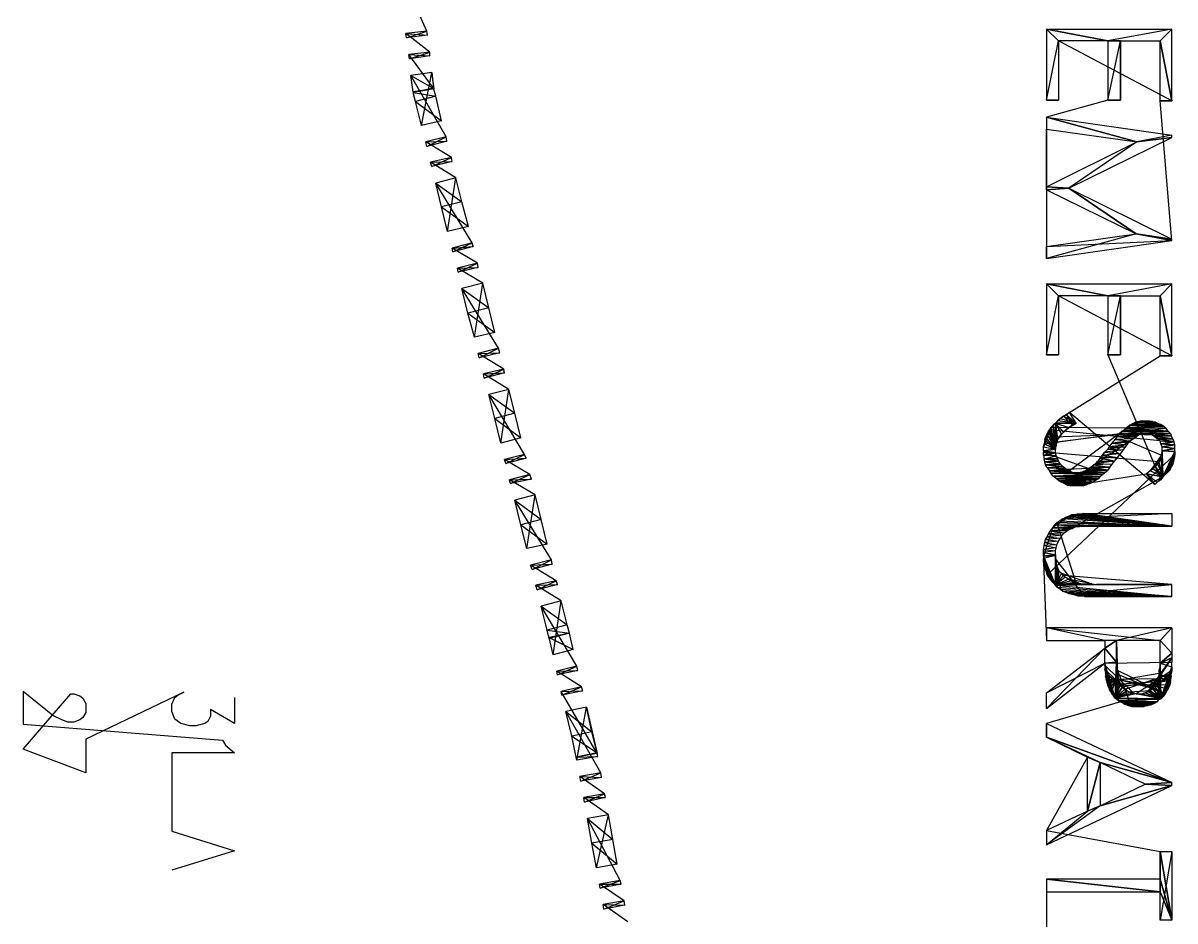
# Model space of a CAD drawing. Header units: metres. Extents: x 0 to 805, y 0 to 1107.
# Drawn here: x 706.7 to 804.6, y 791.5 to 867.8 of the extents above; entities that cross this region are included whole.
import ezdxf

# ---------------------------------------------------------------- set-up
doc = ezdxf.new("R2010")
doc.units = ezdxf.units.M
doc.layers.add('GUIDES', color=8, linetype='Continuous')
doc.layers.add('ROADS', color=7, linetype='Continuous')

msp = doc.modelspace()

# ---------------------------------------------------------------- linework, layer by layer
at = {"layer": 'GUIDES'}
for points in [[(741.038, 867.078), (739.26, 866.888), (741.101, 866.761), (741.038, 867.078)], [(798.886, 866.253), (794.695, 866.253), (793.679, 867.269), (798.886, 866.253)], [(794.695, 866.253), (793.679, 867.269), (793.679, 861.236), (794.695, 866.253)], [(793.679, 867.269), (804.347, 867.269), (798.886, 866.253), (793.679, 867.269)], [(804.347, 867.269), (798.886, 866.253), (803.331, 866.253), (804.347, 867.269)], [(804.347, 867.269), (803.331, 866.253), (804.347, 861.173), (804.347, 867.269)], [(739.26, 866.888), (741.101, 866.761), (739.323, 866.507), (739.26, 866.888)], [(794.695, 866.253), (794.695, 861.236), (793.679, 861.236), (794.695, 866.253)], [(799.966, 866.253), (799.966, 861.236), (798.886, 861.236), (799.966, 866.253)], [(799.966, 866.253), (798.886, 866.253), (798.886, 861.236), (799.966, 866.253)], [(803.331, 866.253), (804.347, 861.173), (803.331, 861.173), (803.331, 866.253)], [(741.292, 865.3), (739.514, 865.11), (741.292, 864.983), (741.292, 865.3)], [(739.514, 865.11), (741.292, 864.983), (739.577, 864.729), (739.514, 865.11)], [(741.482, 863.586), (739.704, 863.332), (741.673, 862.189), (741.482, 863.586)], [(739.704, 863.332), (741.673, 862.189), (739.895, 861.935), (739.704, 863.332)], [(741.609, 862.252), (739.895, 861.871), (741.8, 861.554), (741.609, 862.252)], [(739.895, 861.871), (741.8, 861.554), (740.085, 861.109), (739.895, 861.871)], [(741.8, 861.554), (740.085, 861.109), (742.308, 859.458), (741.8, 861.554)], [(740.085, 861.109), (742.308, 859.458), (740.593, 859.077), (740.085, 861.109)], [(804.347, 858.252), (801.363, 857.68), (793.679, 859.776), (804.347, 858.252)], [(801.363, 857.68), (793.679, 859.776), (793.679, 858.76), (801.363, 857.68)], [(804.347, 858.061), (804.347, 858.252), (801.363, 857.68), (804.347, 858.061)], [(742.689, 858.125), (740.974, 857.68), (742.752, 857.744), (742.689, 858.125)], [(740.974, 857.68), (742.752, 857.744), (741.038, 857.299), (740.974, 857.68)], [(801.363, 857.68), (795.584, 853.743), (793.679, 853.87), (801.363, 857.68)], [(804.347, 858.061), (801.363, 857.68), (795.584, 853.743), (804.347, 858.061)], [(743.133, 856.347), (741.355, 855.966), (743.197, 856.029), (743.133, 856.347)], [(741.355, 855.966), (743.197, 856.029), (741.482, 855.585), (741.355, 855.966)], [(743.514, 854.632), (741.8, 854.188), (744.022, 852.6), (743.514, 854.632)], [(741.8, 854.188), (744.022, 852.6), (742.308, 852.156), (741.8, 854.188)], [(795.584, 853.743), (793.679, 853.616), (793.679, 853.87), (795.584, 853.743)], [(801.299, 849.87), (795.584, 853.743), (793.679, 853.616), (801.299, 849.87)], [(804.347, 849.425), (801.299, 849.87), (795.584, 853.743), (804.347, 849.425)], [(744.022, 852.6), (742.308, 852.156), (744.594, 850.505), (744.022, 852.6)], [(742.308, 852.156), (744.594, 850.505), (742.816, 850.06), (742.308, 852.156)], [(804.347, 849.298), (801.299, 849.87), (793.679, 847.774), (804.347, 849.298)], [(801.299, 849.87), (793.679, 847.774), (793.679, 848.79), (801.299, 849.87)], [(804.347, 849.298), (804.347, 849.425), (801.299, 849.87), (804.347, 849.298)], [(744.911, 849.108), (743.197, 848.663), (744.975, 848.79), (744.911, 849.108)], [(743.197, 848.663), (744.975, 848.79), (743.26, 848.346), (743.197, 848.663)], [(745.356, 847.393), (743.641, 846.949), (745.419, 847.012), (745.356, 847.393)], [(743.641, 846.949), (745.419, 847.012), (743.705, 846.631), (743.641, 846.949)], [(745.8, 845.679), (744.022, 845.234), (746.308, 843.583), (745.8, 845.679)], [(798.886, 844.599), (794.695, 844.599), (793.679, 845.615), (798.886, 844.599)], [(794.695, 844.599), (793.679, 845.615), (793.679, 839.583), (794.695, 844.599)], [(793.679, 845.615), (804.347, 845.615), (798.886, 844.599), (793.679, 845.615)], [(804.347, 845.615), (798.886, 844.599), (803.331, 844.599), (804.347, 845.615)], [(804.347, 845.615), (803.331, 844.599), (804.347, 839.519), (804.347, 845.615)], [(744.022, 845.234), (746.308, 843.583), (744.53, 843.139), (744.022, 845.234)], [(794.695, 844.599), (794.695, 839.583), (793.679, 839.583), (794.695, 844.599)], [(799.966, 844.599), (799.966, 839.583), (798.886, 839.583), (799.966, 844.599)], [(799.966, 844.599), (798.886, 844.599), (798.886, 839.583), (799.966, 844.599)], [(803.331, 844.599), (804.347, 839.519), (803.331, 839.519), (803.331, 844.599)], [(746.308, 843.583), (744.53, 843.139), (746.816, 841.488), (746.308, 843.583)], [(744.53, 843.139), (746.816, 841.488), (745.102, 841.107), (744.53, 843.139)], [(747.134, 840.154), (745.419, 839.71), (747.261, 839.773), (747.134, 840.154)], [(745.419, 839.71), (747.261, 839.773), (745.483, 839.329), (745.419, 839.71)], [(747.578, 838.376), (745.864, 837.995), (747.642, 838.059), (747.578, 838.376)], [(745.864, 837.995), (747.642, 838.059), (745.927, 837.614), (745.864, 837.995)], [(748.023, 836.662), (746.308, 836.217), (748.531, 834.63), (748.023, 836.662)], [(746.308, 836.217), (748.531, 834.63), (746.816, 834.185), (746.308, 836.217)], [(795.648, 834.693), (795.394, 834.503), (796.219, 833.804), (795.648, 834.693)], [(748.531, 834.63), (746.816, 834.185), (749.039, 832.534), (748.531, 834.63)], [(746.816, 834.185), (749.039, 832.534), (747.324, 832.09), (746.816, 834.185)], [(794.441, 833.804), (794.251, 833.614), (794.441, 831.582), (794.441, 833.804)], [(794.441, 833.804), (796.219, 833.804), (794.632, 833.995), (794.441, 833.804)], [(795.584, 833.423), (796.219, 833.804), (794.441, 833.804), (795.584, 833.423)], [(795.584, 833.423), (795.14, 833.042), (794.441, 833.804), (795.584, 833.423)], [(795.14, 833.042), (794.441, 833.804), (794.949, 832.852), (795.14, 833.042)], [(794.441, 833.804), (794.949, 832.852), (794.632, 832.407), (794.441, 833.804)], [(794.632, 832.407), (794.568, 832.217), (794.441, 833.804), (794.632, 832.407)], [(794.568, 832.217), (794.441, 833.804), (794.441, 831.709), (794.568, 832.217)], [(796.219, 833.804), (794.632, 833.995), (794.886, 834.185), (796.219, 833.804)], [(794.886, 834.185), (796.219, 833.804), (795.14, 834.376), (794.886, 834.185)], [(796.219, 833.804), (795.14, 834.376), (795.394, 834.503), (796.219, 833.804)], [(795.902, 833.614), (795.584, 833.423), (796.219, 833.804), (795.902, 833.614)], [(803.204, 833.741), (803.395, 833.677), (800.728, 833.614), (803.204, 833.741)], [(800.982, 833.741), (803.204, 833.741), (800.728, 833.614), (800.982, 833.741)], [(800.982, 833.741), (803.204, 833.741), (801.236, 833.868), (800.982, 833.741)], [(801.236, 833.868), (802.95, 833.868), (801.49, 833.931), (801.236, 833.868)], [(803.204, 833.741), (801.236, 833.868), (802.95, 833.868), (803.204, 833.741)], [(801.49, 833.931), (802.696, 833.931), (801.807, 833.995), (801.49, 833.931)], [(802.95, 833.868), (801.49, 833.931), (802.696, 833.931), (802.95, 833.868)], [(802.696, 833.931), (801.807, 833.995), (802.442, 833.995), (802.696, 833.931)], [(793.743, 832.852), (793.616, 832.598), (794.441, 831.582), (793.743, 832.852)], [(793.743, 832.852), (794.441, 831.582), (793.87, 833.106), (793.743, 832.852)], [(794.441, 831.582), (793.87, 833.106), (793.933, 833.233), (794.441, 831.582)], [(794.06, 833.423), (793.933, 833.233), (794.441, 831.582), (794.06, 833.423)], [(794.251, 833.614), (794.06, 833.423), (794.441, 831.582), (794.251, 833.614)], [(794.949, 832.852), (794.822, 832.598), (794.632, 832.407), (794.949, 832.852)], [(795.584, 833.423), (795.394, 833.233), (795.14, 833.042), (795.584, 833.423)], [(801.49, 832.788), (801.871, 832.915), (799.712, 832.661), (801.49, 832.788)], [(801.871, 832.915), (799.902, 832.915), (799.712, 832.661), (801.871, 832.915)], [(801.49, 832.788), (801.299, 832.661), (799.712, 832.661), (801.49, 832.788)], [(799.902, 832.915), (804.22, 832.915), (800.093, 833.106), (799.902, 832.915)], [(800.283, 833.233), (804.03, 833.106), (800.093, 833.106), (800.283, 833.233)], [(804.22, 832.915), (800.093, 833.106), (804.03, 833.106), (804.22, 832.915)], [(800.41, 833.36), (800.283, 833.233), (804.03, 833.106), (800.41, 833.36)], [(800.474, 833.423), (803.839, 833.36), (800.41, 833.36), (800.474, 833.423)], [(803.839, 833.36), (800.41, 833.36), (804.03, 833.106), (803.839, 833.36)], [(800.728, 833.614), (803.649, 833.55), (800.474, 833.423), (800.728, 833.614)], [(803.649, 833.55), (800.474, 833.423), (803.839, 833.36), (803.649, 833.55)], [(803.395, 833.677), (800.728, 833.614), (803.649, 833.55), (803.395, 833.677)], [(801.617, 832.788), (801.49, 832.788), (801.871, 832.915), (801.617, 832.788)], [(802.696, 832.788), (804.284, 832.725), (802.379, 832.915), (802.696, 832.788)], [(804.284, 832.725), (802.379, 832.915), (804.22, 832.915), (804.284, 832.725)], [(802.696, 832.788), (804.284, 832.725), (802.887, 832.661), (802.696, 832.788)], [(793.489, 832.026), (793.425, 831.772), (794.441, 831.582), (793.489, 832.026)], [(793.425, 831.772), (794.441, 831.582), (793.425, 831.455), (793.425, 831.772)], [(793.552, 832.344), (793.489, 832.026), (794.441, 831.582), (793.552, 832.344)], [(793.616, 832.598), (793.552, 832.344), (794.441, 831.582), (793.616, 832.598)], [(794.568, 832.217), (794.505, 831.963), (794.441, 831.709), (794.568, 832.217)], [(800.41, 831.772), (798.886, 831.582), (800.22, 831.518), (800.41, 831.772)], [(799.013, 831.772), (800.41, 831.772), (798.886, 831.582), (799.013, 831.772)], [(799.267, 832.09), (800.537, 831.963), (799.013, 831.772), (799.267, 832.09)], [(800.537, 831.963), (799.013, 831.772), (800.41, 831.772), (800.537, 831.963)], [(799.521, 832.407), (800.791, 832.28), (799.267, 832.09), (799.521, 832.407)], [(800.791, 832.28), (800.791, 832.217), (799.267, 832.09), (800.791, 832.28)], [(800.791, 832.217), (800.664, 832.153), (799.267, 832.09), (800.791, 832.217)], [(800.664, 832.153), (799.267, 832.09), (800.537, 831.963), (800.664, 832.153)], [(799.712, 832.661), (801.045, 832.471), (799.521, 832.407), (799.712, 832.661)], [(801.045, 832.471), (799.521, 832.407), (800.791, 832.28), (801.045, 832.471)], [(801.299, 832.661), (799.712, 832.661), (801.045, 832.471), (801.299, 832.661)], [(804.284, 832.725), (802.887, 832.661), (804.411, 832.471), (804.284, 832.725)], [(802.887, 832.661), (804.411, 832.471), (803.141, 832.471), (802.887, 832.661)], [(803.141, 832.471), (803.331, 832.28), (804.538, 832.217), (803.141, 832.471)], [(804.411, 832.471), (803.141, 832.471), (804.538, 832.217), (804.411, 832.471)], [(803.331, 832.28), (804.538, 832.217), (803.395, 832.026), (803.331, 832.28)], [(804.538, 832.217), (803.395, 832.026), (804.601, 831.963), (804.538, 832.217)], [(803.395, 832.026), (804.601, 831.963), (803.522, 831.772), (803.395, 832.026)], [(804.601, 831.963), (803.522, 831.772), (804.601, 831.645), (804.601, 831.963)], [(803.522, 831.772), (804.601, 831.645), (803.522, 831.455), (803.522, 831.772)], [(749.356, 831.137), (747.642, 830.693), (749.483, 830.82), (749.356, 831.137)], [(747.642, 830.693), (749.483, 830.82), (747.769, 830.375), (747.642, 830.693)], [(794.441, 831.582), (793.425, 831.455), (794.441, 831.264), (794.441, 831.582)], [(793.425, 831.455), (793.425, 831.328), (794.441, 831.264), (793.425, 831.455)], [(793.425, 831.328), (794.441, 831.264), (793.425, 831.074), (793.425, 831.328)], [(794.441, 831.264), (793.425, 831.074), (794.505, 831.01), (794.441, 831.264)], [(793.489, 830.756), (794.505, 831.01), (793.425, 831.074), (793.489, 830.756)], [(794.632, 830.756), (793.489, 830.756), (794.505, 831.01), (794.632, 830.756)], [(798.251, 830.82), (798.061, 830.566), (799.458, 830.566), (798.251, 830.82)], [(798.442, 831.074), (799.712, 830.883), (798.251, 830.82), (798.442, 831.074)], [(799.712, 830.883), (798.251, 830.82), (799.458, 830.566), (799.712, 830.883)], [(798.632, 831.328), (799.966, 831.201), (798.442, 831.074), (798.632, 831.328)], [(799.966, 831.201), (798.442, 831.074), (799.712, 830.883), (799.966, 831.201)], [(798.886, 831.582), (800.22, 831.518), (798.632, 831.328), (798.886, 831.582)], [(800.22, 831.518), (798.632, 831.328), (799.966, 831.201), (800.22, 831.518)], [(803.395, 830.756), (803.585, 829.232), (803.458, 831.074), (803.395, 830.756)], [(803.585, 829.232), (803.458, 831.074), (803.522, 831.328), (803.585, 829.232)], [(804.601, 831.645), (803.522, 831.455), (804.601, 831.391), (804.601, 831.645)], [(803.522, 831.455), (803.522, 831.328), (803.585, 829.232), (803.522, 831.455)], [(803.522, 831.455), (804.601, 831.391), (803.585, 829.232), (803.522, 831.455)], [(804.601, 831.391), (804.601, 831.137), (803.585, 829.232), (804.601, 831.391)], [(804.601, 831.137), (804.538, 830.82), (803.585, 829.232), (804.601, 831.137)], [(804.538, 830.82), (804.474, 830.566), (803.585, 829.232), (804.538, 830.82)], [(794.632, 830.756), (793.489, 830.756), (794.695, 830.566), (794.632, 830.756)], [(793.489, 830.756), (794.695, 830.566), (793.552, 830.502), (793.489, 830.756)], [(794.695, 830.566), (793.552, 830.502), (794.886, 830.312), (794.695, 830.566)], [(793.552, 830.502), (794.886, 830.312), (793.616, 830.248), (793.552, 830.502)], [(794.886, 830.312), (793.616, 830.248), (795.076, 830.121), (794.886, 830.312)], [(793.616, 830.248), (795.076, 830.121), (793.743, 829.994), (793.616, 830.248)], [(795.076, 830.121), (793.743, 829.994), (795.267, 829.931), (795.076, 830.121)], [(793.933, 829.74), (795.267, 829.931), (793.743, 829.994), (793.933, 829.74)], [(795.394, 829.867), (793.933, 829.74), (795.267, 829.931), (795.394, 829.867)], [(795.394, 829.867), (795.648, 829.74), (793.933, 829.74), (795.394, 829.867)], [(798.886, 829.804), (796.791, 829.677), (798.632, 829.613), (798.886, 829.804)], [(797.045, 829.804), (798.886, 829.804), (796.791, 829.677), (797.045, 829.804)], [(797.299, 829.931), (797.045, 829.804), (798.886, 829.804), (797.299, 829.931)], [(797.299, 829.931), (798.886, 829.804), (797.489, 830.058), (797.299, 829.931)], [(797.68, 830.248), (799.077, 830.058), (797.489, 830.058), (797.68, 830.248)], [(798.886, 829.804), (797.489, 830.058), (799.077, 830.058), (798.886, 829.804)], [(797.87, 830.375), (799.267, 830.312), (797.68, 830.248), (797.87, 830.375)], [(799.267, 830.312), (797.68, 830.248), (799.077, 830.058), (799.267, 830.312)], [(798.061, 830.566), (799.458, 830.566), (797.87, 830.375), (798.061, 830.566)], [(799.458, 830.566), (797.87, 830.375), (799.267, 830.312), (799.458, 830.566)], [(803.585, 829.232), (802.506, 829.74), (802.76, 829.931), (803.585, 829.232)], [(802.76, 829.931), (803.585, 829.232), (802.95, 830.121), (802.76, 829.931)], [(803.585, 829.232), (802.95, 830.121), (803.141, 830.312), (803.585, 829.232)], [(803.141, 830.312), (803.585, 829.232), (803.268, 830.502), (803.141, 830.312)], [(803.585, 829.232), (803.268, 830.502), (803.395, 830.756), (803.585, 829.232)], [(804.474, 830.566), (804.411, 830.312), (803.585, 829.232), (804.474, 830.566)], [(804.22, 829.994), (804.411, 830.312), (803.585, 829.232), (804.22, 829.994)], [(804.22, 829.994), (804.157, 829.804), (803.585, 829.232), (804.22, 829.994)], [(804.157, 829.804), (803.966, 829.613), (803.585, 829.232), (804.157, 829.804)], [(804.284, 830.058), (804.22, 829.994), (804.411, 830.312), (804.284, 830.058)], [(749.801, 829.423), (748.086, 828.978), (749.928, 829.042), (749.801, 829.423)], [(748.086, 828.978), (749.928, 829.042), (748.15, 828.661), (748.086, 828.978)], [(795.648, 829.74), (793.933, 829.74), (795.902, 829.613), (795.648, 829.74)], [(793.933, 829.74), (795.902, 829.613), (794.06, 829.55), (793.933, 829.74)], [(795.902, 829.613), (794.06, 829.55), (798.442, 829.423), (795.902, 829.613)], [(794.06, 829.55), (798.442, 829.423), (794.251, 829.296), (794.06, 829.55)], [(798.442, 829.423), (794.251, 829.296), (798.251, 829.232), (798.442, 829.423)], [(794.251, 829.296), (798.251, 829.232), (794.505, 829.105), (794.251, 829.296)], [(798.251, 829.232), (794.505, 829.105), (798.124, 829.105), (798.251, 829.232)], [(798.124, 829.105), (794.695, 828.915), (794.505, 829.105), (798.124, 829.105)], [(797.87, 828.978), (798.124, 829.105), (794.695, 828.915), (797.87, 828.978)], [(797.87, 828.978), (794.695, 828.915), (797.616, 828.788), (797.87, 828.978)], [(794.695, 828.915), (794.949, 828.788), (797.616, 828.788), (794.695, 828.915)], [(798.442, 829.423), (795.902, 829.613), (796.537, 829.613), (798.442, 829.423)], [(796.791, 829.677), (798.632, 829.613), (796.537, 829.613), (796.791, 829.677)], [(798.632, 829.613), (796.537, 829.613), (798.442, 829.423), (798.632, 829.613)], [(797.934, 828.978), (797.87, 828.978), (798.124, 829.105), (797.934, 828.978)], [(802.188, 829.486), (803.585, 829.232), (802.506, 829.74), (802.188, 829.486)], [(803.077, 828.788), (803.585, 829.232), (802.188, 829.486), (803.077, 828.788)], [(802.188, 829.486), (803.077, 828.788), (802.887, 828.597), (802.188, 829.486)], [(803.395, 828.978), (803.077, 828.788), (803.585, 829.232), (803.395, 828.978)], [(803.966, 829.613), (803.776, 829.423), (803.585, 829.232), (803.966, 829.613)], [(794.949, 828.788), (797.616, 828.788), (795.203, 828.661), (794.949, 828.788)], [(797.616, 828.788), (795.203, 828.661), (797.362, 828.661), (797.616, 828.788)], [(795.203, 828.661), (797.362, 828.661), (795.457, 828.534), (795.203, 828.661)], [(797.362, 828.661), (797.108, 828.597), (795.457, 828.534), (797.362, 828.661)], [(797.108, 828.597), (795.457, 828.534), (796.791, 828.47), (797.108, 828.597)], [(795.457, 828.534), (796.791, 828.47), (795.711, 828.47), (795.457, 828.534)], [(750.245, 827.708), (748.531, 827.264), (750.753, 825.613), (750.245, 827.708)], [(748.531, 827.264), (750.753, 825.613), (749.039, 825.168), (748.531, 827.264)], [(804.347, 825.041), (795.584, 825.867), (795.648, 825.93), (804.347, 825.041)], [(795.838, 825.994), (795.648, 825.93), (804.347, 825.041), (795.838, 825.994)], [(796.029, 825.994), (795.838, 825.994), (804.347, 825.041), (796.029, 825.994)], [(796.283, 826.057), (796.029, 825.994), (804.347, 825.041), (796.283, 826.057)], [(796.537, 826.057), (796.283, 826.057), (804.347, 825.041), (796.537, 826.057)], [(796.537, 826.057), (804.347, 825.041), (796.854, 826.121), (796.537, 826.057)], [(804.347, 825.041), (796.854, 826.121), (804.347, 826.121), (804.347, 825.041)], [(750.753, 825.613), (749.039, 825.168), (751.261, 823.517), (750.753, 825.613)], [(749.039, 825.168), (751.261, 823.517), (749.547, 823.136), (749.039, 825.168)], [(793.997, 824.66), (795.902, 824.851), (794.187, 824.914), (793.997, 824.66)], [(796.6, 825.041), (794.378, 825.168), (794.187, 824.914), (796.6, 825.041)], [(796.156, 824.978), (796.6, 825.041), (794.187, 824.914), (796.156, 824.978)], [(795.902, 824.851), (794.187, 824.914), (796.156, 824.978), (795.902, 824.851)], [(794.378, 825.168), (804.347, 825.041), (794.568, 825.359), (794.378, 825.168)], [(804.347, 825.041), (796.6, 825.041), (794.378, 825.168), (804.347, 825.041)], [(804.347, 825.041), (794.568, 825.359), (794.822, 825.486), (804.347, 825.041)], [(794.822, 825.486), (804.347, 825.041), (795.076, 825.676), (794.822, 825.486)], [(804.347, 825.041), (795.076, 825.676), (795.33, 825.803), (804.347, 825.041)], [(795.33, 825.803), (804.347, 825.041), (795.584, 825.867), (795.33, 825.803)], [(796.473, 824.978), (796.156, 824.978), (796.6, 825.041), (796.473, 824.978)], [(793.743, 824.152), (794.886, 824.025), (793.616, 823.898), (793.743, 824.152)], [(794.886, 824.025), (793.616, 823.898), (794.695, 823.771), (794.886, 824.025)], [(793.87, 824.406), (795.013, 824.279), (793.743, 824.152), (793.87, 824.406)], [(795.013, 824.279), (793.743, 824.152), (794.886, 824.025), (795.013, 824.279)], [(793.997, 824.66), (795.203, 824.47), (793.87, 824.406), (793.997, 824.66)], [(795.203, 824.47), (793.87, 824.406), (795.013, 824.279), (795.203, 824.47)], [(795.648, 824.787), (793.997, 824.66), (795.902, 824.851), (795.648, 824.787)], [(795.648, 824.787), (795.457, 824.66), (793.997, 824.66), (795.648, 824.787)], [(795.457, 824.66), (793.997, 824.66), (795.203, 824.47), (795.457, 824.66)], [(793.489, 823.39), (794.505, 823.2), (793.425, 823.073), (793.489, 823.39)], [(794.505, 823.2), (793.425, 823.073), (794.441, 822.946), (794.505, 823.2)], [(793.425, 823.073), (794.441, 822.946), (793.425, 822.819), (793.425, 823.073)], [(793.552, 823.644), (794.568, 823.454), (793.489, 823.39), (793.552, 823.644)], [(794.568, 823.454), (793.489, 823.39), (794.505, 823.2), (794.568, 823.454)], [(793.616, 823.898), (794.695, 823.771), (793.552, 823.644), (793.616, 823.898)], [(794.695, 823.771), (793.552, 823.644), (794.568, 823.454), (794.695, 823.771)], [(751.642, 822.184), (749.864, 821.739), (751.706, 821.803), (751.642, 822.184)], [(794.441, 822.946), (793.425, 822.819), (794.441, 822.628), (794.441, 822.946)], [(793.425, 822.819), (794.441, 822.628), (793.425, 822.501), (793.425, 822.819)], [(793.425, 822.501), (794.441, 822.565), (794.441, 822.628), (793.425, 822.501)], [(794.441, 820.025), (793.425, 822.501), (794.441, 822.565), (794.441, 820.025)], [(793.425, 822.311), (794.441, 820.025), (793.425, 822.501), (793.425, 822.311)], [(794.441, 820.025), (793.425, 821.993), (793.425, 822.311), (794.441, 820.025)], [(793.489, 821.676), (794.441, 820.025), (793.425, 821.993), (793.489, 821.676)], [(794.505, 821.993), (794.441, 820.025), (794.441, 822.247), (794.505, 821.993)], [(794.441, 820.025), (794.568, 821.676), (794.505, 821.993), (794.441, 820.025)], [(749.864, 821.739), (751.706, 821.803), (749.991, 821.358), (749.864, 821.739)], [(794.441, 820.025), (793.552, 821.422), (793.489, 821.676), (794.441, 820.025)], [(793.679, 821.168), (794.441, 820.025), (793.552, 821.422), (793.679, 821.168)], [(794.441, 820.025), (793.743, 820.914), (793.679, 821.168), (794.441, 820.025)], [(794.632, 821.549), (794.441, 820.025), (794.568, 821.676), (794.632, 821.549)], [(794.441, 820.025), (794.759, 821.231), (794.632, 821.549), (794.441, 820.025)], [(794.949, 821.041), (794.441, 820.025), (794.759, 821.231), (794.949, 821.041)], [(794.441, 820.025), (795.14, 820.85), (794.949, 821.041), (794.441, 820.025)], [(752.023, 820.406), (750.309, 820.025), (752.15, 820.088), (752.023, 820.406)], [(750.309, 820.025), (752.15, 820.088), (750.436, 819.644), (750.309, 820.025)], [(793.933, 820.66), (794.441, 820.025), (793.743, 820.914), (793.933, 820.66)], [(794.441, 820.025), (794.06, 820.469), (793.933, 820.66), (794.441, 820.025)], [(794.187, 820.279), (794.441, 820.025), (794.06, 820.469), (794.187, 820.279)], [(795.267, 820.723), (794.441, 820.025), (795.14, 820.85), (795.267, 820.723)], [(794.441, 820.025), (795.521, 820.533), (795.267, 820.723), (794.441, 820.025)], [(795.775, 820.406), (794.441, 820.025), (795.521, 820.533), (795.775, 820.406)], [(794.441, 820.025), (796.029, 820.279), (795.775, 820.406), (794.441, 820.025)], [(796.219, 820.215), (794.441, 820.025), (796.029, 820.279), (796.219, 820.215)], [(796.41, 820.215), (796.6, 820.152), (794.441, 820.025), (796.41, 820.215)], [(796.219, 820.215), (796.41, 820.215), (794.441, 820.025), (796.219, 820.215)], [(797.553, 820.152), (797.934, 820.088), (794.441, 820.025), (797.553, 820.152)], [(796.6, 820.152), (797.553, 820.152), (794.441, 820.025), (796.6, 820.152)], [(804.347, 820.088), (794.441, 820.025), (804.347, 819.072), (804.347, 820.088)], [(797.934, 820.088), (804.347, 820.088), (794.441, 820.025), (797.934, 820.088)], [(804.347, 819.072), (794.632, 819.834), (794.441, 820.025), (804.347, 819.072)], [(794.886, 819.707), (804.347, 819.072), (794.632, 819.834), (794.886, 819.707)], [(804.347, 819.072), (795.076, 819.517), (794.886, 819.707), (804.347, 819.072)], [(795.33, 819.453), (804.347, 819.072), (795.076, 819.517), (795.33, 819.453)], [(795.584, 819.326), (795.648, 819.326), (795.33, 819.453), (795.584, 819.326)], [(795.648, 819.326), (795.33, 819.453), (804.347, 819.072), (795.648, 819.326)], [(804.347, 819.072), (795.838, 819.263), (795.648, 819.326), (804.347, 819.072)], [(796.092, 819.199), (804.347, 819.072), (795.838, 819.263), (796.092, 819.199)], [(796.346, 819.136), (796.6, 819.136), (796.092, 819.199), (796.346, 819.136)], [(796.6, 819.136), (796.092, 819.199), (804.347, 819.072), (796.6, 819.136)], [(796.6, 819.136), (804.347, 819.072), (796.918, 819.072), (796.6, 819.136)], [(752.468, 818.691), (750.753, 818.247), (752.976, 816.659), (752.468, 818.691)], [(750.753, 818.247), (752.976, 816.659), (751.261, 816.215), (750.753, 818.247)], [(752.976, 816.659), (751.261, 816.215), (753.166, 815.961), (752.976, 816.659)], [(751.261, 816.215), (753.166, 815.961), (751.452, 815.516), (751.261, 816.215)], [(793.679, 815.326), (798.632, 815.326), (793.679, 816.405), (793.679, 815.326)], [(798.632, 815.326), (793.679, 816.405), (803.331, 815.326), (798.632, 815.326)], [(793.679, 816.405), (803.331, 815.326), (804.347, 816.405), (793.679, 816.405)], [(803.331, 815.326), (804.347, 816.405), (804.347, 814.246), (803.331, 815.326)], [(753.166, 815.961), (751.452, 815.58), (753.484, 814.564), (753.166, 815.961)], [(751.452, 815.58), (753.484, 814.564), (751.769, 814.119), (751.452, 815.58)], [(799.648, 815.326), (798.632, 814.691), (799.648, 813.484), (799.648, 815.326)], [(799.648, 815.326), (798.632, 815.326), (798.632, 814.691), (799.648, 815.326)], [(803.331, 815.326), (804.347, 814.246), (803.331, 813.421), (803.331, 815.326)], [(798.632, 813.421), (798.632, 814.691), (793.679, 809.547), (798.632, 813.421)], [(798.632, 814.691), (793.679, 809.547), (793.679, 810.881), (798.632, 814.691)], [(798.632, 814.691), (799.648, 813.484), (798.632, 813.421), (798.632, 814.691)], [(804.347, 814.246), (804.347, 813.865), (803.331, 813.421), (804.347, 814.246)], [(753.801, 813.167), (752.087, 812.722), (753.865, 812.786), (753.801, 813.167)], [(799.521, 810.436), (798.632, 813.421), (799.648, 813.484), (799.521, 810.436)], [(798.632, 813.23), (799.521, 810.436), (798.632, 813.421), (798.632, 813.23)], [(798.632, 813.23), (798.632, 812.913), (799.521, 810.436), (798.632, 813.23)], [(799.648, 813.484), (799.648, 813.103), (799.521, 810.436), (799.648, 813.484)], [(803.268, 812.849), (803.395, 810.373), (803.331, 813.23), (803.268, 812.849)], [(804.347, 813.865), (804.347, 813.484), (803.331, 813.421), (804.347, 813.865)], [(804.347, 813.484), (803.331, 813.421), (804.347, 813.103), (804.347, 813.484)], [(803.395, 810.373), (803.331, 813.23), (803.331, 813.421), (803.395, 810.373)], [(803.331, 813.421), (804.347, 813.103), (803.395, 810.373), (803.331, 813.421)], [(752.087, 812.722), (753.865, 812.786), (752.15, 812.405), (752.087, 812.722)], [(798.632, 812.913), (798.696, 812.595), (799.521, 810.436), (798.632, 812.913)], [(798.696, 812.595), (798.696, 812.278), (799.521, 810.436), (798.696, 812.595)], [(798.696, 812.278), (798.759, 812.024), (799.521, 810.436), (798.696, 812.278)], [(799.648, 813.103), (799.712, 812.786), (799.521, 810.436), (799.648, 813.103)], [(799.712, 812.786), (799.712, 812.468), (799.521, 810.436), (799.712, 812.786)], [(799.712, 812.468), (799.775, 812.214), (799.521, 810.436), (799.712, 812.468)], [(799.521, 810.436), (799.839, 812.024), (799.775, 812.214), (799.521, 810.436)], [(803.268, 812.532), (803.204, 812.278), (803.395, 810.373), (803.268, 812.532)], [(803.204, 812.278), (803.204, 812.024), (803.395, 810.373), (803.204, 812.278)], [(803.268, 812.849), (803.268, 812.532), (803.395, 810.373), (803.268, 812.849)], [(804.347, 813.103), (804.347, 812.786), (803.395, 810.373), (804.347, 813.103)], [(804.347, 812.786), (804.284, 812.532), (803.395, 810.373), (804.347, 812.786)], [(803.395, 810.373), (804.284, 812.278), (804.284, 812.532), (803.395, 810.373)], [(804.22, 812.087), (803.395, 810.373), (804.284, 812.278), (804.22, 812.087)], [(754.182, 811.389), (752.468, 811.008), (754.309, 811.071), (754.182, 811.389)], [(798.759, 812.024), (798.823, 811.77), (799.521, 810.436), (798.759, 812.024)], [(798.823, 811.77), (798.886, 811.516), (799.521, 810.436), (798.823, 811.77)], [(799.013, 811.262), (799.521, 810.436), (798.886, 811.516), (799.013, 811.262)], [(799.013, 811.135), (799.204, 810.881), (799.013, 811.262), (799.013, 811.135)], [(799.204, 810.881), (799.013, 811.262), (799.521, 810.436), (799.204, 810.881)], [(799.839, 811.897), (799.521, 810.436), (799.839, 812.024), (799.839, 811.897)], [(799.839, 811.897), (799.966, 811.643), (799.521, 810.436), (799.839, 811.897)], [(799.966, 811.643), (800.156, 811.389), (799.521, 810.436), (799.966, 811.643)], [(800.156, 811.389), (800.347, 811.198), (799.521, 810.436), (800.156, 811.389)], [(802.696, 811.262), (802.506, 811.071), (803.395, 810.373), (802.696, 811.262)], [(802.887, 811.516), (802.696, 811.262), (803.395, 810.373), (802.887, 811.516)], [(802.887, 811.516), (803.395, 810.373), (803.077, 811.706), (802.887, 811.516)], [(803.395, 810.373), (803.077, 811.706), (803.141, 811.833), (803.395, 810.373)], [(803.204, 812.024), (803.141, 811.833), (803.395, 810.373), (803.204, 812.024)], [(804.22, 812.087), (804.22, 811.897), (803.395, 810.373), (804.22, 812.087)], [(803.395, 810.373), (804.22, 811.833), (804.22, 811.897), (803.395, 810.373)], [(804.157, 811.579), (803.395, 810.373), (804.22, 811.833), (804.157, 811.579)], [(804.157, 811.579), (804.03, 811.262), (803.395, 810.373), (804.157, 811.579)], [(803.395, 810.373), (803.903, 811.071), (804.03, 811.262), (803.395, 810.373)], [(752.468, 811.008), (754.309, 811.071), (752.531, 810.69), (752.468, 811.008)], [(799.204, 810.881), (799.331, 810.69), (799.521, 810.436), (799.204, 810.881)], [(800.347, 811.198), (800.537, 811.071), (799.521, 810.436), (800.347, 811.198)], [(800.537, 811.071), (800.791, 810.944), (799.521, 810.436), (800.537, 811.071)], [(799.521, 810.436), (801.045, 810.881), (800.791, 810.944), (799.521, 810.436)], [(801.299, 810.817), (799.521, 810.436), (801.045, 810.881), (801.299, 810.817)], [(801.299, 810.817), (799.521, 810.436), (803.395, 810.373), (801.299, 810.817)], [(799.521, 810.436), (803.395, 810.373), (799.775, 810.246), (799.521, 810.436)], [(803.395, 810.373), (803.268, 810.309), (799.775, 810.246), (803.395, 810.373)], [(803.268, 810.309), (799.775, 810.246), (803.077, 810.119), (803.268, 810.309)], [(803.077, 810.119), (799.966, 810.119), (799.775, 810.246), (803.077, 810.119)], [(801.299, 810.817), (801.807, 810.817), (803.395, 810.373), (801.299, 810.817)], [(801.807, 810.817), (803.395, 810.373), (802.061, 810.881), (801.807, 810.817)], [(802.315, 811.008), (802.061, 810.881), (803.395, 810.373), (802.315, 811.008)], [(802.506, 811.071), (802.315, 811.008), (803.395, 810.373), (802.506, 811.071)], [(803.776, 810.817), (803.395, 810.373), (803.903, 811.071), (803.776, 810.817)], [(803.776, 810.817), (803.585, 810.563), (803.395, 810.373), (803.776, 810.817)], [(754.627, 809.674), (752.849, 809.293), (755.071, 807.579), (754.627, 809.674)], [(752.849, 809.293), (755.071, 807.579), (753.357, 807.198), (752.849, 809.293)], [(800.156, 810.055), (803.077, 810.119), (799.966, 810.119), (800.156, 810.055)], [(802.823, 809.992), (800.156, 810.055), (803.077, 810.119), (802.823, 809.992)], [(800.347, 809.928), (802.823, 809.992), (800.156, 810.055), (800.347, 809.928)], [(802.569, 809.865), (800.347, 809.928), (802.823, 809.992), (802.569, 809.865)], [(800.664, 809.801), (802.569, 809.865), (800.347, 809.928), (800.664, 809.801)], [(802.315, 809.801), (800.664, 809.801), (802.569, 809.865), (802.315, 809.801)], [(800.918, 809.738), (802.315, 809.801), (800.664, 809.801), (800.918, 809.738)], [(801.998, 809.738), (800.918, 809.738), (802.315, 809.801), (801.998, 809.738)], [(804.347, 803.261), (793.679, 807.134), (793.679, 808.277), (804.347, 803.261)], [(755.071, 807.579), (753.357, 807.198), (755.516, 805.801), (755.071, 807.579)], [(753.357, 807.198), (755.516, 805.801), (753.738, 805.42), (753.357, 807.198)], [(793.679, 807.134), (797.172, 805.42), (798.251, 804.975), (793.679, 807.134)], [(798.251, 804.975), (804.347, 803.261), (793.679, 807.134), (798.251, 804.975)], [(755.516, 805.737), (753.738, 805.42), (755.579, 805.483), (755.516, 805.737)], [(753.738, 805.42), (755.579, 805.483), (753.801, 805.166), (753.738, 805.42)], [(797.172, 805.42), (798.251, 804.975), (797.172, 800.848), (797.172, 805.42)], [(798.251, 804.975), (798.251, 801.292), (797.172, 800.848), (798.251, 804.975)], [(798.251, 804.975), (804.347, 803.261), (802.061, 803.134), (798.251, 804.975)], [(755.833, 804.086), (754.055, 803.769), (755.897, 803.705), (755.833, 804.086)], [(754.055, 803.769), (755.897, 803.705), (754.119, 803.388), (754.055, 803.769)], [(804.347, 803.007), (798.251, 801.292), (793.679, 797.99), (804.347, 803.007)], [(802.061, 803.134), (804.347, 803.007), (798.251, 801.292), (802.061, 803.134)], [(804.347, 803.261), (802.061, 803.134), (804.347, 803.007), (804.347, 803.261)], [(756.151, 802.308), (754.373, 801.991), (756.214, 801.991), (756.151, 802.308)], [(754.373, 801.991), (756.214, 801.991), (754.436, 801.61), (754.373, 801.991)], [(756.468, 800.53), (754.69, 800.213), (756.849, 798.435), (756.468, 800.53)], [(793.679, 797.99), (797.172, 800.848), (798.251, 801.292), (793.679, 797.99)], [(793.679, 799.197), (793.679, 797.99), (797.172, 800.848), (793.679, 799.197)], [(754.69, 800.213), (756.849, 798.435), (755.071, 798.117), (754.69, 800.213)], [(756.849, 798.435), (755.071, 798.117), (757.23, 796.339), (756.849, 798.435)], [(755.071, 798.117), (757.23, 796.339), (755.452, 796.022), (755.071, 798.117)], [(804.347, 791.577), (803.331, 795.069), (803.331, 797.419), (804.347, 791.577)], [(804.347, 791.577), (803.331, 797.419), (804.347, 797.419), (804.347, 791.577)], [(757.484, 794.942), (755.706, 794.625), (757.548, 794.625), (757.484, 794.942)], [(755.706, 794.625), (757.548, 794.625), (755.77, 794.307), (755.706, 794.625)], [(793.679, 795.069), (793.679, 793.99), (803.331, 793.99), (793.679, 795.069)], [(803.331, 795.069), (793.679, 795.069), (803.331, 793.99), (803.331, 795.069)], [(803.331, 793.99), (804.347, 791.577), (803.331, 795.069), (803.331, 793.99)], [(803.331, 793.99), (804.347, 791.577), (803.331, 791.577), (803.331, 793.99)], [(757.802, 793.228), (756.024, 792.91), (757.865, 792.847), (757.802, 793.228)], [(756.024, 792.91), (757.865, 792.847), (756.087, 792.529), (756.024, 792.91)]]:
    msp.add_lwpolyline(points, close=True, dxfattribs=at)
at = {"layer": 'ROADS'}
for points in [[(758.119, 791.45), (756.024, 792.91), (757.865, 792.847), (756.087, 792.529), (757.802, 793.228), (755.706, 794.625), (757.548, 794.625), (755.77, 794.307), (757.484, 794.942), (754.69, 800.213), (756.849, 798.435), (755.071, 798.117), (757.23, 796.339), (755.452, 796.022), (756.468, 800.53), (754.373, 801.991), (756.214, 801.991), (754.436, 801.61), (756.151, 802.308), (754.055, 803.769), (755.897, 803.705), (754.119, 803.388), (755.833, 804.086), (752.849, 809.293), (755.071, 807.579), (753.357, 807.198), (755.516, 805.801), (753.738, 805.42), (755.579, 805.483), (753.801, 805.166), (754.627, 809.674), (755.516, 805.737), (752.468, 811.008), (754.309, 811.071), (752.531, 810.69), (754.182, 811.389), (752.087, 812.722), (753.865, 812.786), (752.15, 812.405), (753.801, 813.167), (750.753, 818.247), (752.976, 816.659), (751.261, 816.215), (753.166, 815.961), (751.452, 815.58), (753.484, 814.564), (751.769, 814.119), (752.468, 818.691), (750.309, 820.025), (752.15, 820.088), (750.436, 819.644), (752.023, 820.406), (749.864, 821.739), (751.706, 821.803), (749.991, 821.358), (751.642, 822.184), (748.531, 827.264), (750.753, 825.613), (749.039, 825.168), (751.261, 823.517), (749.547, 823.136), (750.245, 827.708), (748.086, 828.978), (749.928, 829.042), (748.15, 828.661), (749.801, 829.423), (747.642, 830.693), (749.483, 830.82), (747.769, 830.375), (749.356, 831.137), (746.308, 836.217), (748.531, 834.63), (746.816, 834.185), (749.039, 832.534), (747.324, 832.09), (748.023, 836.662), (745.864, 837.995), (747.642, 838.059), (745.927, 837.614), (747.578, 838.376), (745.419, 839.71), (747.261, 839.773), (745.483, 839.329), (747.134, 840.154), (744.022, 845.234), (746.308, 843.583), (744.53, 843.139), (746.816, 841.488), (745.102, 841.107), (745.8, 845.679), (743.641, 846.949), (745.419, 847.012), (743.705, 846.631), (745.356, 847.393), (743.197, 848.663), (744.975, 848.79), (743.26, 848.346), (744.911, 849.108), (741.8, 854.188), (744.022, 852.6), (742.308, 852.156), (744.594, 850.505), (742.816, 850.06), (743.514, 854.632), (741.355, 855.966), (743.197, 856.029), (741.482, 855.585), (743.133, 856.347), (740.974, 857.68), (742.752, 857.744), (741.038, 857.299), (742.689, 858.125), (739.704, 863.332), (741.673, 862.189), (739.895, 861.871), (741.8, 861.554), (740.085, 861.109), (742.308, 859.458), (740.593, 859.077), (741.482, 863.586), (741.609, 862.252), (739.514, 865.11), (741.292, 864.983), (739.577, 864.729), (741.292, 865.3), (739.26, 866.888), (741.101, 866.761), (739.323, 866.507), (741.038, 867.078), (738.625, 872.539)], [(798.886, 861.236), (799.966, 861.236), (799.966, 866.253), (798.886, 866.253), (798.886, 861.236), (793.679, 859.776), (801.363, 857.68), (804.347, 858.061), (804.347, 858.252), (801.363, 857.68), (795.584, 853.743), (793.679, 853.87), (793.679, 853.616), (795.584, 853.743), (801.299, 849.87), (804.347, 849.425), (804.347, 849.425), (801.299, 849.87), (795.584, 853.743), (793.679, 853.616), (793.679, 858.76), (793.679, 847.774), (793.679, 848.79), (804.347, 849.298), (803.331, 861.173), (804.347, 861.173), (803.331, 866.253), (804.347, 867.269), (803.331, 866.253), (804.347, 861.173), (794.695, 866.253), (793.679, 867.269), (793.679, 861.236), (794.695, 861.236), (793.679, 861.236)], [(798.886, 839.583), (799.966, 839.583), (799.966, 844.599), (798.886, 844.599), (798.886, 839.583), (803.395, 828.978), (803.077, 828.788), (803.585, 829.232), (804.601, 831.137), (804.601, 831.391), (803.522, 831.455), (804.601, 831.645), (803.522, 831.772), (804.601, 831.963), (803.395, 832.026), (804.538, 832.217), (803.141, 832.471), (804.411, 832.471), (802.887, 832.661), (804.284, 832.725), (802.379, 832.915), (804.22, 832.915), (800.093, 833.106), (804.03, 833.106), (800.283, 833.233), (800.474, 833.423), (803.649, 833.55), (800.728, 833.614), (803.395, 833.677), (803.204, 833.741), (801.236, 833.868), (802.95, 833.868), (801.49, 833.931), (802.696, 833.931), (801.807, 833.995), (802.442, 833.995), (800.982, 833.741), (795.648, 829.74), (793.933, 829.74), (795.902, 829.613), (794.06, 829.55), (798.442, 829.423), (794.251, 829.296), (798.124, 829.105), (794.695, 828.915), (794.505, 829.105), (798.251, 829.232), (794.251, 829.296), (798.442, 829.423), (794.06, 829.55), (795.902, 829.613), (793.933, 829.74), (795.648, 829.74), (795.267, 829.931), (793.743, 829.994), (795.076, 830.121), (793.616, 830.248), (794.886, 830.312), (793.552, 830.502), (794.695, 830.566), (793.489, 830.756), (794.632, 830.756), (793.489, 830.756), (794.505, 831.01), (793.425, 831.074), (794.441, 831.264), (793.425, 831.455), (794.441, 831.582), (794.441, 831.709), (794.441, 833.804), (794.568, 832.217), (794.632, 832.407), (794.949, 832.852), (794.441, 833.804), (795.14, 833.042), (795.584, 833.423), (796.219, 833.804), (794.441, 833.804), (794.251, 833.614), (794.441, 831.582), (794.441, 833.804), (794.568, 832.217), (803.839, 833.36), (800.41, 833.36), (794.06, 833.423), (793.425, 831.772), (793.489, 832.026), (799.902, 832.915), (802.696, 832.788), (803.331, 832.28), (793.933, 833.233), (793.552, 832.344), (793.616, 832.598), (793.87, 833.106), (793.743, 832.852), (793.616, 832.598), (801.871, 832.915), (799.712, 832.661), (801.045, 832.471), (799.521, 832.407), (800.791, 832.28), (799.267, 832.09), (800.537, 831.963), (799.013, 831.772), (800.41, 831.772), (798.886, 831.582), (800.22, 831.518), (798.632, 831.328), (799.966, 831.201), (798.442, 831.074), (799.712, 830.883), (798.251, 830.82), (798.061, 830.566), (799.458, 830.566), (797.87, 830.375), (799.267, 830.312), (797.68, 830.248), (799.077, 830.058), (797.489, 830.058), (798.886, 829.804), (796.791, 829.677), (798.632, 829.613), (796.537, 829.613), (796.537, 829.613), (798.632, 829.613), (796.791, 829.677), (798.886, 829.804), (797.045, 829.804), (801.299, 832.661), (801.49, 832.788), (800.664, 832.153), (800.791, 832.217), (803.458, 831.074), (802.506, 829.74), (802.76, 829.931), (802.95, 830.121), (803.395, 830.756), (803.268, 830.502), (803.522, 831.328), (803.141, 830.312), (803.268, 830.502), (793.425, 831.328), (797.299, 829.931), (795.394, 829.867), (797.616, 828.788), (797.87, 828.978), (794.949, 828.788), (797.616, 828.788), (795.203, 828.661), (797.362, 828.661), (797.108, 828.597), (795.457, 828.534), (796.791, 828.47), (795.711, 828.47), (802.188, 829.486), (802.887, 828.597), (795.648, 834.693), (795.394, 834.503), (795.902, 833.614), (795.14, 834.376), (794.886, 834.185), (794.632, 833.995), (795.14, 834.376), (803.331, 839.519), (804.347, 839.519), (803.331, 844.599), (804.347, 845.615), (803.331, 844.599), (804.347, 839.519), (794.695, 844.599), (793.679, 845.615), (793.679, 839.583), (794.695, 839.583), (793.679, 839.583)], [(804.538, 830.82), (804.474, 830.566), (803.585, 829.232), (795.457, 824.66), (793.997, 824.66), (795.203, 824.47), (793.87, 824.406), (795.013, 824.279), (793.743, 824.152), (794.886, 824.025), (793.616, 823.898), (794.695, 823.771), (793.552, 823.644), (794.568, 823.454), (793.489, 823.39), (794.505, 823.2), (793.425, 823.073), (794.441, 822.946), (793.425, 822.819), (794.441, 822.628), (794.441, 822.565), (793.425, 822.311), (794.441, 820.025), (793.425, 822.311), (793.425, 821.993), (794.441, 820.025), (794.568, 821.676), (794.505, 821.993), (794.441, 820.025), (794.441, 822.247), (796.918, 819.072), (804.347, 819.072), (796.6, 819.136), (796.092, 819.199), (804.347, 819.072), (794.632, 819.834), (794.759, 821.231), (794.632, 821.549), (794.886, 819.707), (795.076, 819.517), (795.33, 819.453), (795.648, 819.326), (795.838, 819.263), (804.347, 820.088), (797.934, 820.088), (804.347, 820.088), (795.14, 820.85), (794.949, 821.041), (797.553, 820.152), (795.521, 820.533), (795.267, 820.723), (796.6, 820.152), (796.029, 820.279), (795.775, 820.406), (796.219, 820.215), (796.41, 820.215), (796.219, 820.215), (794.568, 825.359), (804.347, 825.041), (794.378, 825.168), (796.6, 825.041), (804.347, 825.041), (796.854, 826.121), (804.347, 826.121), (795.076, 825.676), (794.822, 825.486), (796.283, 826.057), (796.537, 826.057), (796.029, 825.994), (795.33, 825.803), (795.584, 825.867), (795.584, 825.867), (795.648, 825.93), (795.838, 825.994), (795.838, 825.994), (794.187, 824.914), (795.902, 824.851), (795.648, 824.787), (795.902, 824.851), (794.187, 824.914), (796.156, 824.978), (794.187, 824.914), (793.425, 822.501), (793.933, 820.66), (793.743, 820.914), (804.601, 831.137), (804.157, 829.804), (804.22, 829.994), (804.411, 830.312), (804.411, 830.312)], [(793.552, 821.422), (794.441, 820.025), (793.679, 821.168), (793.743, 820.914), (794.441, 820.025), (794.441, 822.247), (794.441, 822.565), (793.425, 822.501), (794.441, 820.025), (793.552, 821.422), (793.489, 821.676), (794.441, 820.025), (793.425, 821.993), (793.679, 815.326), (798.632, 815.326), (793.679, 816.405), (803.331, 815.326), (804.347, 816.405), (799.648, 815.326), (799.775, 810.246), (803.395, 810.373), (799.521, 810.436), (799.648, 813.103), (799.648, 813.484), (798.632, 814.691), (798.632, 814.691), (793.679, 809.547), (793.679, 810.881), (798.632, 813.421), (804.347, 813.484), (803.331, 813.421), (804.347, 813.103), (804.347, 812.786), (801.299, 810.817), (801.807, 810.817), (802.061, 810.881), (802.315, 811.008), (804.347, 813.865), (802.506, 811.071), (800.791, 810.944), (801.045, 810.881), (798.632, 813.23), (798.632, 812.913), (800.537, 811.071), (798.696, 812.595), (800.347, 811.198), (804.284, 812.532), (802.696, 811.262), (798.696, 812.278), (800.156, 811.389), (803.204, 812.024), (803.141, 811.833), (803.077, 811.706), (803.077, 811.706), (802.887, 811.516), (804.284, 812.278), (803.204, 812.278), (804.22, 811.833), (804.22, 812.087), (798.759, 812.024), (799.966, 811.643), (804.22, 811.897), (803.268, 812.532), (798.823, 811.77), (799.839, 811.897), (799.839, 812.024), (804.03, 811.262), (803.903, 811.071), (804.03, 811.262), (804.157, 811.579), (798.886, 811.516), (799.775, 812.214), (799.013, 811.262), (799.204, 810.881), (799.712, 812.468), (803.776, 810.817), (799.712, 812.786), (799.712, 812.786), (800.918, 809.738), (802.315, 809.801), (800.664, 809.801), (802.569, 809.865), (800.347, 809.928), (802.823, 809.992), (800.156, 810.055), (803.077, 810.119), (799.966, 810.119), (793.679, 808.277), (793.679, 807.134), (804.347, 803.261), (802.061, 803.134), (804.347, 803.007), (798.251, 801.292), (793.679, 797.99), (797.172, 800.848), (798.251, 801.292), (804.347, 803.007), (802.061, 803.134), (804.347, 803.261), (798.251, 804.975), (798.251, 801.292), (797.172, 800.848), (798.251, 804.975), (797.172, 805.42), (793.679, 799.197), (803.331, 797.419), (803.331, 795.069), (804.347, 791.577), (803.331, 797.419), (804.347, 797.419), (803.331, 791.577), (803.331, 793.99), (793.679, 795.069), (793.679, 793.99), (803.331, 793.99), (793.679, 795.069), (793.679, 785.925)], [(803.077, 810.119), (799.775, 810.246), (803.395, 810.373), (803.331, 813.23), (803.331, 813.421), (804.347, 814.246), (803.331, 815.326), (804.347, 816.405), (804.347, 814.246), (804.347, 813.865), (803.331, 813.421), (803.395, 810.373), (803.268, 812.849), (803.268, 812.532), (803.395, 810.373), (803.268, 810.309), (799.775, 810.246), (799.966, 810.119), (803.077, 810.119), (800.156, 810.055), (802.823, 809.992), (800.347, 809.928), (802.569, 809.865), (800.664, 809.801), (802.315, 809.801), (800.918, 809.738), (801.998, 809.738)], [(724.718, 810.5), (724.718, 808.277), (722.686, 809.484), (722.686, 808.912), (722.432, 808.468), (722.178, 808.277), (721.416, 808.087), (720.908, 808.087), (720.146, 808.277), (719.638, 808.658), (719.384, 809.293), (719.384, 809.928), (719.638, 810.5), (719.892, 810.69), (720.4, 810.944), (712.082, 806.944), (712.082, 804.086), (706.748, 806.118), (710.812, 810.817), (711.066, 810.817), (711.574, 810.627), (711.828, 810.436), (712.082, 809.992), (712.082, 809.23), (711.828, 808.785), (711.574, 808.595), (711.066, 808.404), (710.558, 808.404), (710.05, 808.595), (709.288, 808.976), (706.748, 811.008), (706.748, 808.214), (723.702, 806.88), (723.956, 806.436), (724.718, 805.801), (719.384, 805.801), (719.384, 799.133), (724.718, 797.482), (719.384, 795.831)]]:
    msp.add_lwpolyline(points, dxfattribs=at)

doc.saveas('drawing.dxf')
